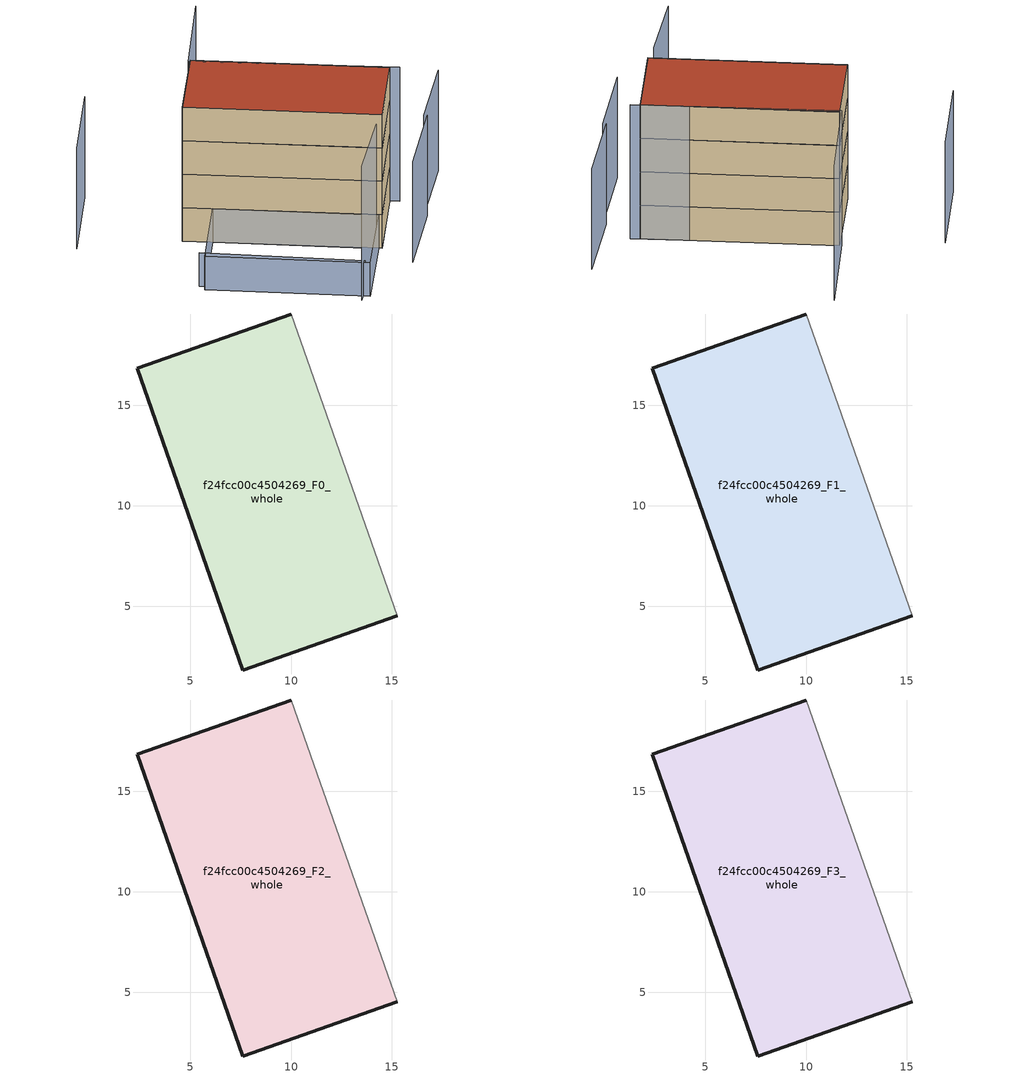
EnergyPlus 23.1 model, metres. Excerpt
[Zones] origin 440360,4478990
f24fcc00c4504269_F0_whole
 floor ground (EU_floor_Construction): 15.28,4.53 10.02,19.54 2.35,16.84 7.61,1.84 z0
 wall outside (EU_wall_Construction): 15.28,4.53 7.61,1.84 2.35,16.84 10.02,19.54 z0:3
 wall adiabatic (EU_wall_Construction): 10.02,19.54 15.28,4.53 z0:3
f24fcc00c4504269_F1_whole
 floor to f24fcc00c4504269_F0_whole (EU_floor_Construction): 15.28,4.53 10.02,19.54 2.35,16.84 7.61,1.84 z3
 wall outside (EU_wall_Construction): 15.28,4.53 7.61,1.84 2.35,16.84 10.02,19.54 z3:6
 wall adiabatic (EU_wall_Construction): 10.02,19.54 15.28,4.53 z3:6
f24fcc00c4504269_F2_whole
 floor to f24fcc00c4504269_F1_whole (EU_floor_Construction): 15.28,4.53 10.02,19.54 2.35,16.84 7.61,1.84 z6
 wall outside (EU_wall_Construction): 15.28,4.53 7.61,1.84 2.35,16.84 10.02,19.54 z6:9
 wall adiabatic (EU_wall_Construction): 10.02,19.54 15.28,4.53 z6:9
f24fcc00c4504269_F3_whole
 floor to f24fcc00c4504269_F2_whole (EU_floor_Construction): 15.28,4.53 10.02,19.54 2.35,16.84 7.61,1.84 z9
 wall outside (EU_wall_Construction): 15.28,4.53 7.61,1.84 2.35,16.84 10.02,19.54 z9:12
 wall adiabatic (EU_wall_Construction): 10.02,19.54 15.28,4.53 z9:12
 roof outside (EU_roof_Construction): 10.02,19.54 15.28,4.53 7.61,1.84 2.35,16.84 z12
shading: -1.12,-0.23 5.87,1.57 / 15.61,3.84 9.79,19.59 / 9.79,19.59 18.66,22.87 z0:12; 6.46,-1.32 14.18,0.79 / 14.1,1.08 21.57,3.12 / 6.13,26.95 -2.18,24 z0:9; -4.17,12.5 -0.09,-0.09 / 3.15,14.55 7.46,2.07 / 7.46,2.07 -0.22,-0.58 / -0.22,-0.58 -4.53,11.89 / -4.53,11.89 3.15,14.55 z0:3
[Building]
EU S2 Campaign: North Axis=0; Terrain=City; Solar Distribution=FullExterior
[Site:Location]
Madrid: Latitude=40.5; Longitude=-3.5; Time Zone=1; Elevation=609
[SizingPeriod:WeatherFileDays]
AnnualSizingPeriod: Begin Month=1; Begin Day of Month=1; End Month=12; End Day of Month=31; Day of Week for Start Day=Monday; Use Weather File Daylight Saving Period=No; Use Weather File Rain and Snow Indicators=No
[MATERIAL]
EU_InternalMass_Material: Roughness=MediumRough; Thickness=0.1; Conductivity=1; Density=1800; Specific Heat=900; Thermal Absorptance=0.9; Solar Absorptance=0.7; Visible Absorptance=0.7
[MATERIAL:NOMASS] Roughness=MediumRough; Thermal Absorptance=0.9; Solar Absorptance=0.7; Visible Absorptance=0.7
Name | Thermal Resistance
EU_wall_NoMass | 1.60022
EU_roof_NoMass | 1.57597
EU_floor_NoMass | 0.470652
[CONSTRUCTION]
EU_wall_Construction: EU_wall_NoMass
EU_roof_Construction: EU_roof_NoMass
EU_floor_Construction: EU_floor_NoMass
EU_InternalMass_Construction: EU_InternalMass_Material
[ZONE] Type=1; Multiplier=1; Ceiling Height=autocalculate; Volume=387.846; Floor Area=autocalculate; Part of Total Floor Area=Yes
f24fcc00c4504269_F0_whole; f24fcc00c4504269_F1_whole; f24fcc00c4504269_F2_whole; f24fcc00c4504269_F3_whole
[INTERNALMASS] Construction=EU_InternalMass_Construction; Surface Area=129.282
Name | Zone or ZoneList
f24fcc00c4504269_F0_whole_EU_InternalMass | f24fcc00c4504269_F0_whole
f24fcc00c4504269_F1_whole_EU_InternalMass | f24fcc00c4504269_F1_whole
f24fcc00c4504269_F2_whole_EU_InternalMass | f24fcc00c4504269_F2_whole
f24fcc00c4504269_F3_whole_EU_InternalMass | f24fcc00c4504269_F3_whole
[OTHEREQUIPMENT] Fuel Type=Electricity; Design Level Calculation Method=Watts/Area; Power per Zone Floor Area=1; Fraction Latent=0; Fraction Radiant=0; Fraction Lost=0; Carbon Dioxide Generation Rate=0; EndUse Subcategory=EU_Step8_InternalGains
Name | Zone or ZoneList or Space or SpaceList | Schedule
EU_Step8_InternalGain_f24fcc00c4504269_F0_whole_f000 | f24fcc00c4504269_F0_whole | EU_Step8_GainSchedule_f24fcc00c4504269_F0_whole_f000
EU_Step8_InternalGain_f24fcc00c4504269_F1_whole_f000 | f24fcc00c4504269_F1_whole | EU_Step8_GainSchedule_f24fcc00c4504269_F1_whole_f000
EU_Step8_InternalGain_f24fcc00c4504269_F2_whole_f000 | f24fcc00c4504269_F2_whole | EU_Step8_GainSchedule_f24fcc00c4504269_F2_whole_f000
EU_Step8_InternalGain_f24fcc00c4504269_F3_whole_f000 | f24fcc00c4504269_F3_whole | EU_Step8_GainSchedule_f24fcc00c4504269_F3_whole_f000
[ZONEVENTILATION:DESIGNFLOWRATE] Schedule=EU_AlwaysOn; Design Flow Rate Calculation Method=AirChanges/Hour; Air Changes per Hour=0.480704; Ventilation Type=Natural; Fan Pressure Rise=0; Fan Total Efficiency=1; Constant Term Coefficient=1; Temperature Term Coefficient=0; Velocity Term Coefficient=0; Velocity Squared Term Coefficient=0; Minimum Indoor Temperature=-100; Maximum Indoor Temperature=100; Delta Temperature=-100; Minimum Outdoor Temperature=-100; Maximum Outdoor Temperature=100; Maximum Wind Speed=40
Name | Zone or ZoneList or Space or SpaceList
EU_ConstantAir_f24fcc00c4504269_F0_whole | f24fcc00c4504269_F0_whole
EU_ConstantAir_f24fcc00c4504269_F1_whole | f24fcc00c4504269_F1_whole
EU_ConstantAir_f24fcc00c4504269_F2_whole | f24fcc00c4504269_F2_whole
EU_ConstantAir_f24fcc00c4504269_F3_whole | f24fcc00c4504269_F3_whole
[HVACTEMPLATE:THERMOSTAT] Constant Heating Setpoint=20; Constant Cooling Setpoint=50
EU_HeatOnly_f24fcc00c4504269_F0_whole; EU_HeatOnly_f24fcc00c4504269_F1_whole; EU_HeatOnly_f24fcc00c4504269_F2_whole; EU_HeatOnly_f24fcc00c4504269_F3_whole
[HVACTEMPLATE:ZONE:IDEALLOADSAIRSYSTEM] System Availability Schedule=EU_AlwaysOn; Maximum Heating Supply Air Temperature=50; Minimum Cooling Supply Air Temperature=13; Maximum Heating Supply Air Humidity Ratio=0.0156; Minimum Cooling Supply Air Humidity Ratio=0.0077; Heating Limit=NoLimit; Cooling Limit=NoLimit; Heating Availability Schedule=EU_AlwaysOn; Cooling Availability Schedule=EU_CoolingOff; Dehumidification Control Type=ConstantSensibleHeatRatio; Cooling Sensible Heat Ratio=0.7; Dehumidification Setpoint=60; Humidification Control Type=None; Humidification Setpoint=30; Outdoor Air Method=None; Outdoor Air Flow Rate per Person=0.00944; Outdoor Air Flow Rate per Zone Floor Area=0; Outdoor Air Flow Rate per Zone=0; Demand Controlled Ventilation Type=None; Outdoor Air Economizer Type=NoEconomizer; Heat Recovery Type=None; Sensible Heat Recovery Effectiveness=0.7; Latent Heat Recovery Effectiveness=0.65
Name | Template Thermostat
f24fcc00c4504269_F0_whole | EU_HeatOnly_f24fcc00c4504269_F0_whole
f24fcc00c4504269_F1_whole | EU_HeatOnly_f24fcc00c4504269_F1_whole
f24fcc00c4504269_F2_whole | EU_HeatOnly_f24fcc00c4504269_F2_whole
f24fcc00c4504269_F3_whole | EU_HeatOnly_f24fcc00c4504269_F3_whole
[SIZING:ZONE] Zone Cooling Design Supply Air Temperature Input Method=SupplyAirTemperature; Zone Cooling Design Supply Air Temperature=13; Zone Heating Design Supply Air Temperature Input Method=SupplyAirTemperature; Zone Heating Design Supply Air Temperature=50; Zone Cooling Design Supply Air Humidity Ratio=0.008; Zone Heating Design Supply Air Humidity Ratio=0.008; Cooling Design Air Flow Method=DesignDay; Cooling Design Air Flow Rate=0; Cooling Minimum Air Flow per Zone Floor Area=0.000762; Cooling Minimum Air Flow=0; Cooling Minimum Air Flow Fraction=0.2; Heating Design Air Flow Method=DesignDay; Heating Design Air Flow Rate=0; Heating Maximum Air Flow per Zone Floor Area=0.002032; Heating Maximum Air Flow=0.141576; Heating Maximum Air Flow Fraction=0.3; Account for Dedicated Outdoor Air System=No; Dedicated Outdoor Air System Control Strategy=NeutralSupplyAir; Dedicated Outdoor Air Low Setpoint Temperature for Design=autosize; Dedicated Outdoor Air High Setpoint Temperature for Design=autosize; Zone Load Sizing Method=Sensible Load Only No Latent Load; Zone Latent Cooling Design Supply Air Humidity Ratio Input Method=HumidityRatioDifference; Zone Cooling Design Supply Air Humidity Ratio Difference=0.005; Zone Latent Heating Design Supply Air Humidity Ratio Input Method=HumidityRatioDifference; Zone Humidification Design Supply Air Humidity Ratio Difference=0.005
f24fcc00c4504269_F0_whole; f24fcc00c4504269_F1_whole; f24fcc00c4504269_F2_whole; f24fcc00c4504269_F3_whole
[SCHEDULE:CONSTANT]
Name | Hourly Value
EU_AlwaysOn | 1
EU_CoolingOff | 0
[SCHEDULE:FILE] Column Number=1; Rows to Skip at Top=0; Number of Hours of Data=8760; Column Separator=Comma; Interpolate to Timestep=No; Minutes per Item=60; Adjust Schedule for Daylight Savings=Yes
Name | File
EU_Step8_GainSchedule_f24fcc00c4504269_F0_whole_f000 | ../../schedules/f24fcc00c4504269/f24fcc00c4504269_F0_whole_f000_gain.csv
EU_Step8_GainSchedule_f24fcc00c4504269_F1_whole_f000 | ../../schedules/f24fcc00c4504269/f24fcc00c4504269_F1_whole_f000_gain.csv
EU_Step8_GainSchedule_f24fcc00c4504269_F2_whole_f000 | ../../schedules/f24fcc00c4504269/f24fcc00c4504269_F2_whole_f000_gain.csv
EU_Step8_GainSchedule_f24fcc00c4504269_F3_whole_f000 | ../../schedules/f24fcc00c4504269/f24fcc00c4504269_F3_whole_f000_gain.csv
